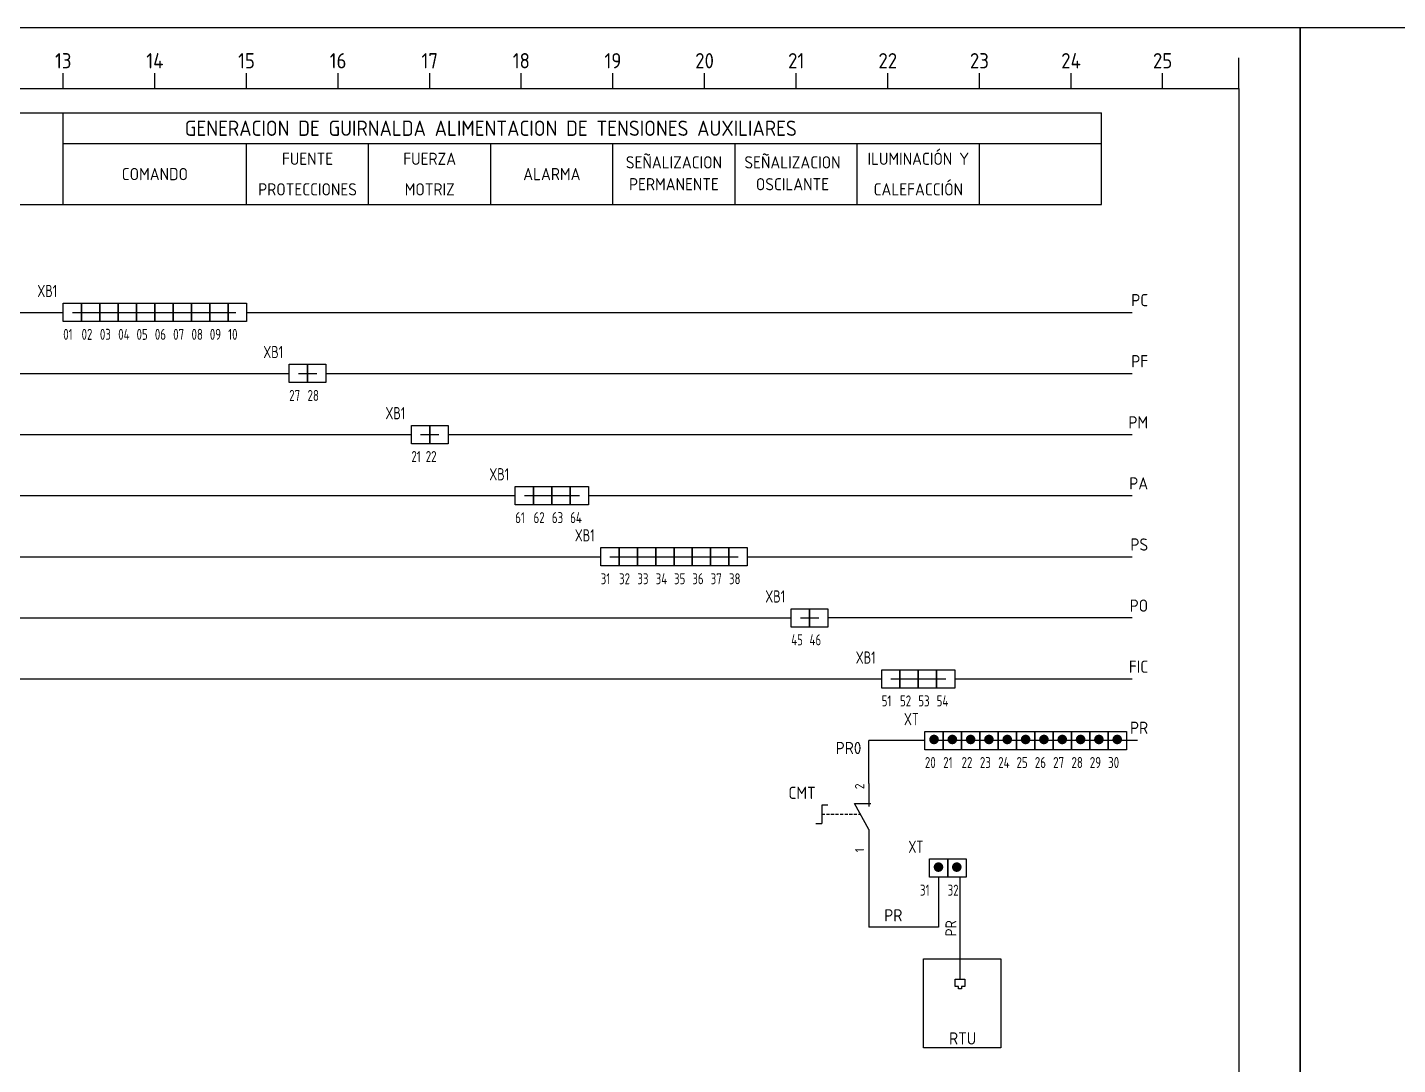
# Model space of a CAD drawing. Header units: millimetres. Extents: x 2272 to 7312, y -3839 to -3184.
# Drawn here: x 3743.1 to 3967.5, y -3365.3 to -3195.6 of the extents above; entities that cross this region are included whole.
import ezdxf
from ezdxf.enums import TextEntityAlignment as Align

# ---------------------------------------------------------------- set-up
doc = ezdxf.new("R2010")
doc.units = ezdxf.units.MM
doc.linetypes.add('DASHED', pattern=[0.75, 0.5, -0.25])
for name, color, linetype in [('CABLES', 3, 'Continuous'), ('COTAS', 3, 'Continuous'), ('SYMS', 7, 'Continuous'), ('TERMS', 7, 'Continuous'), ('TEXTO', 3, 'Continuous'), ('TEXTOS', 3, 'Continuous')]:
    doc.layers.add(name, color=color, linetype=linetype)
doc.styles.add('ROMANS', font='isocp3.shx')
doc.styles.add('style1', font='arial.ttf', dxfattribs={"height": 1})
doc.styles.add('style2', font='romab___.ttf', dxfattribs={"height": 1})
doc.styles.add('WD_IEC', font='ISOCP2.shx', dxfattribs={"width": 0.9, "height": 4})

# ---------------------------------------------------------------- blocks, each defined once
blk = doc.blocks.new('BORNERA AMPEROMETRICA')
blk.add_lwpolyline([(-1.5, 3), (1.5, 3), (1.5, 0), (-1.5, 0)], close=True)
at = {"style": 'ROMANS', "width": 0.8}
blk.add_attdef('XA', text='', height=2, dxfattribs=at).set_placement((-2.5, 4), align=Align.RIGHT)
at = {"layer": 'TEXTO', "style": 'ROMANS'}
blk.add_attdef('BORNE', (2.5, 4), '', height=2, dxfattribs=at)
blk = doc.blocks.new('A3-Funcional')
at = {"color": 1, "linetype": 'Continuous'}
for p, q in [((25, 287), (410, 287)), ((410, 287), (410, 10))]:
    blk.add_line(p, q, dxfattribs=at)
at = {"color": 11}
blk.add_lwpolyline([(0, 0), (0, 297), (420, 297), (420, 0)], close=True, dxfattribs=at)
at = {"layer": 'TEXTOS', "color": 3}
for p, q in [((410, 287), (410, 292)), ((217.5, 287), (217.5, 289.5)), ((232.5, 287), (232.5, 289.5)), ((247.5, 287), (247.5, 289.5)), ((262.5, 287), (262.5, 289.5)), ((277.5, 287), (277.5, 289.5)), ((292.5, 287), (292.5, 289.5)), ((307.5, 287), (307.5, 289.5)), ((322.5, 287), (322.5, 289.5)), ((337.5, 287), (337.5, 289.5)), ((352.5, 287), (352.5, 289.5)), ((367.5, 287), (367.5, 289.5)), ((382.5, 287), (382.5, 289.5)), ((397.5, 287), (397.5, 289.5))]:
    blk.add_line(p, q, dxfattribs=at)
at = {"layer": 'TEXTOS', "color": 3, "style": 'ROMANS'}
for s, p in [('13', (217.5, 290.3)), ('14', (232.5, 290.3)), ('15', (247.5, 290.3)), ('16', (262.5, 290.3)), ('17', (277.5, 290.3)), ('18', (292.5, 290.3)), ('19', (307.5, 290.3)), ('20', (322.5, 290.3)), ('21', (337.5, 290.3)), ('22', (352.5, 290.3)), ('23', (367.5, 290.3)), ('24', (382.5, 290.3)), ('25', (397.5, 290.3))]:
    blk.add_text(s, height=2.5, dxfattribs=at).set_placement(p, align=Align.CENTER)
at = {"layer": 'TEXTOS', "color": 7, "linetype": 'Continuous', "style": 'style2', "width": 0.8}
blk.add_attdef('CLIENTE', (295.02, 31.81), '', height=3.5, dxfattribs=at)
at = {"layer": 'TEXTOS', "color": 7, "style": 'style2'}
blk.add_attdef('NºOBRA', text='', height=4, dxfattribs=at).set_placement((380.19, 28), align=Align.CENTER)
at = {"layer": 'TEXTOS', "style": 'ROMANS'}
for tag, p in [('04/01/01', (204.48, 27.37)), ('NAMEDIB', (224.48, 27.33)), ('FECHREV', (204.48, 20.11)), ('NAMEREV', (224.48, 20.1)), ('FECHAPR', (204.48, 12.61)), ('NAMEAPR', (224.48, 12.6))]:
    blk.add_attdef(tag, text='', height=2, dxfattribs=at).set_placement(p, align=Align.CENTER)
at = {"layer": 'TEXTOS', "color": 7, "style": 'style1'}
blk.add_attdef('OBRA', (295.02, 26.8), '', height=2.5, dxfattribs=at)
at = {"layer": 'TEXTOS', "color": 7, "linetype": 'Continuous', "style": 'style1'}
for tag, p in [('0/0', (403.7, 28)), ('1088-01MP01', (379.98, 18.5)), ('REVCLIENTE', (403.7, 18.5)), ('1088-01MP01', (379.98, 11.43)), ('REV', (403.7, 11.19))]:
    blk.add_attdef(tag, text='', height=2.5, dxfattribs=at).set_placement(p, align=Align.CENTER)
at = {"layer": 'TEXTOS', "color": 7, "style": 'style1', "width": 0.85}
for tag, p in [('DESCRIPCION1', (332.01, 20.37)), ('DESCRIPCION2', (332.01, 16.29)), ('DESCRIPCION3', (332.01, 12.18))]:
    blk.add_attdef(tag, text='', height=2.5, dxfattribs=at).set_placement(p, align=Align.CENTER)
blk = doc.blocks.new('VSW21')
for p, q in [((0, 7.5), (0, 2.5)), ((0, -2.5), (-3.125, 3.125)), ((0, -2.5), (0, -7.5))]:
    blk.add_line(p, q)
at = {"style": 'WD_IEC'}
for tag, p in [('INST', (-5.25, 7.75)), ('LOC', (-5.25, 4.25)), ('TAG2', (-5.25, 0.75)), ('XREF', (-5.25, -3.75)), ('DESC1', (-5.25, -7.6)), ('DESC2', (-5.25, -11.1)), ('DESC3', (-5.25, -14.6)), ('WDTAGALT', (-5, -18))]:
    blk.add_attdef(tag, text='', height=2.5, dxfattribs=at).set_placement(p, align=Align.RIGHT)
blk.add_attdef('TERM01', text='', height=2, rotation=90, dxfattribs=at).set_placement((-1, 7.5), align=Align.RIGHT)
at = {"style": 'WD_IEC', "flags": 1}
for tag, p, height in [('X2TERM01', (0, 7.5), 0.32), ('X4LINK', (-2, 0), 0.32), ('X1LINK', (-0.5, 0), 0.32), ('CONTACT', (4, -3.5), 1), ('FAMILY', (4, -5), 1), ('COMMON', (5.25, -4.75), 1), ('X8TERM02', (0, -7.5), 0.32)]:
    blk.add_attdef(tag, p, '', height=height, dxfattribs=at)
at = {"style": 'WD_IEC'}
blk.add_attdef('TERM02', (-1, -7.5), '', height=2, rotation=90, dxfattribs=at)

msp = doc.modelspace()

# ---------------------------------------------------------------- hatches: boundary and pattern name
h = msp.add_hatch(color=5)
h.dxf.hatch_style = 1
h.set_gradient(color1=(0, 0, 255), one_color=1, tint=1)
edge = h.paths.add_edge_path()
edge.add_arc((3891.57, -3312.1), 0.793, 0, 360)
h = msp.add_hatch(color=5)
h.dxf.hatch_style = 1
h.set_gradient(color1=(0, 0, 255), one_color=1, tint=1)
edge = h.paths.add_edge_path()
edge.add_arc((3894.57, -3312.1), 0.793, 0, 360)
h = msp.add_hatch(color=5)
h.dxf.hatch_style = 1
h.set_gradient(color1=(0, 0, 255), one_color=1, tint=1)
edge = h.paths.add_edge_path()
edge.add_arc((3897.57, -3312.1), 0.793, 0, 360)
h = msp.add_hatch(color=5)
h.dxf.hatch_style = 1
h.set_gradient(color1=(0, 0, 255), one_color=1, tint=1)
edge = h.paths.add_edge_path()
edge.add_arc((3900.57, -3312.1), 0.793, 0, 360)
h = msp.add_hatch(color=5)
h.dxf.hatch_style = 1
h.set_gradient(color1=(0, 0, 255), one_color=1, tint=1)
edge = h.paths.add_edge_path()
edge.add_arc((3903.57, -3312.1), 0.793, 0, 360)
h = msp.add_hatch(color=5)
h.dxf.hatch_style = 1
h.set_gradient(color1=(0, 0, 255), one_color=1, tint=1)
edge = h.paths.add_edge_path()
edge.add_arc((3906.57, -3312.1), 0.793, 0, 360)
h = msp.add_hatch(color=5)
h.dxf.hatch_style = 1
h.set_gradient(color1=(0, 0, 255), one_color=1, tint=1)
edge = h.paths.add_edge_path()
edge.add_arc((3909.57, -3312.1), 0.793, 0, 360)
h = msp.add_hatch(color=5)
h.dxf.hatch_style = 1
h.set_gradient(color1=(0, 0, 255), one_color=1, tint=1)
edge = h.paths.add_edge_path()
edge.add_arc((3912.57, -3312.1), 0.793, 0, 360)
h = msp.add_hatch(color=5)
h.dxf.hatch_style = 1
h.set_gradient(color1=(0, 0, 255), one_color=1, tint=1)
edge = h.paths.add_edge_path()
edge.add_arc((3915.57, -3312.1), 0.793, 0, 360)
h = msp.add_hatch(color=5)
h.dxf.hatch_style = 1
h.set_gradient(color1=(0, 0, 255), one_color=1, tint=1)
edge = h.paths.add_edge_path()
edge.add_arc((3918.57, -3312.1), 0.793, 0, 360)
h = msp.add_hatch(color=5)
h.dxf.hatch_style = 1
h.set_gradient(color1=(0, 0, 255), one_color=1, tint=1)
edge = h.paths.add_edge_path()
edge.add_arc((3921.57, -3312.1), 0.793, 0, 360)
h = msp.add_hatch(color=5)
h.dxf.hatch_style = 1
h.set_gradient(color1=(0, 0, 255), one_color=1, tint=1)
edge = h.paths.add_edge_path()
edge.add_arc((3892.3, -3332.99), 0.793, 0, 360)
h = msp.add_hatch(color=5)
h.dxf.hatch_style = 1
h.set_gradient(color1=(0, 0, 255), one_color=1, tint=1)
edge = h.paths.add_edge_path()
edge.add_arc((3895.3, -3332.99), 0.793, 0, 360)

# ---------------------------------------------------------------- linework, layer by layer
for p, q in [((3613.74, -3242.19), (3749, -3242.19)), ((3750.5, -3242.19), (3777.26, -3242.19)), ((3779, -3242.19), (3924, -3242.19)), ((3633.74, -3252.19), (3786, -3252.19)), ((3787.5, -3252.19), (3790.5, -3252.19)), ((3792, -3252.19), (3924, -3252.19)), ((3653.74, -3262.19), (3806, -3262.19)), ((3807.5, -3262.19), (3810.5, -3262.19)), ((3812, -3262.19), (3924, -3262.19)), ((3673.74, -3272.19), (3823, -3272.19)), ((3824.5, -3272.19), (3833.5, -3272.19)), ((3835, -3272.19), (3924, -3272.19)), ((3693.74, -3282.19), (3837, -3282.19)), ((3838.5, -3282.19), (3859.5, -3282.19)), ((3861, -3282.19), (3924, -3282.19)), ((3714.43, -3292.19), (3868.19, -3292.19)), ((3869.69, -3292.19), (3872.69, -3292.19)), ((3924, -3292.19), (3874.19, -3292.19)), ((3733.74, -3302.19), (3883, -3302.19)), ((3884.5, -3302.19), (3893.5, -3302.19)), ((3895, -3302.19), (3924, -3302.19)), ((3890.08, -3312.27), (3880.89, -3312.27)), ((3880.89, -3319.31), (3880.89, -3312.27)), ((3891.71, -3312.19), (3924.9, -3312.19)), ((3874.2, -3322.83), (3873.2, -3322.83)), ((3873.2, -3322.83), (3873.2, -3325.83)), ((3878.55, -3322.59), (3881.24, -3322.59)), ((3872.2, -3325.83), (3873.2, -3325.83)), ((3880.89, -3330.56), (3880.89, -3342.84)), ((3892.31, -3334.66), (3892.31, -3342.84)), ((3892.31, -3342.84), (3880.89, -3342.84))]:
    msp.add_line(p, q)
at = {"color": 4, "linetype": 'DASHED'}
msp.add_line((3873.2, -3324.33), (3879.51, -3324.33), dxfattribs=at)
at = {"color": 1}
msp.add_line((3895.82, -3334.66), (3895.82, -3351.32), dxfattribs=at)
msp.add_lwpolyline([(3889.86, -3347.99), (3902.49, -3347.99), (3902.49, -3362.56), (3889.86, -3362.56)], close=True)
for points in [[(3895.59, -3352.54), (3895.05, -3352.54), (3895.05, -3351.32), (3896.59, -3351.32), (3896.59, -3352.54), (3896.05, -3352.54)], [(3896.05, -3352.54), (3896.05, -3352.9), (3895.59, -3352.9), (3895.59, -3352.54)]]:
    msp.add_lwpolyline(points)
at = {"layer": 'COTAS'}
for p, q in [((3749, -3224.56), (3749, -3209.56)), ((3919, -3224.56), (3919, -3209.56)), ((3779, -3224.56), (3779, -3214.56)), ((3799, -3224.56), (3799, -3214.56)), ((3819, -3224.56), (3819, -3214.56)), ((3839, -3224.56), (3839, -3214.56)), ((3859, -3224.56), (3859, -3214.56)), ((3879, -3224.56), (3879, -3214.56)), ((3899, -3224.56), (3899, -3214.56))]:
    msp.add_line(p, q, dxfattribs=at)
at = {"layer": 'TEXTO'}
for p, q in [((3569, -3209.56), (3919, -3209.56)), ((3749, -3214.56), (3919, -3214.56)), ((3569, -3224.56), (3919, -3224.56))]:
    msp.add_line(p, q, dxfattribs=at)

# ---------------------------------------------------------------- block references
for name, p in [('A3-Funcional', (3531.5, -3492.56)), ('A3-Funcional', (3951.5, -3492.56)), ('BORNERA AMPEROMETRICA', (3810.5, -3263.69))]:
    msp.add_blockref(name, p)
ref = msp.add_blockref('BORNERA AMPEROMETRICA', (3750.5, -3243.69))
ref.add_attrib('XA', 'XB1', dxfattribs={"height": 2, "style": 'ROMANS', "width": 0.8}).set_placement((3748, -3239.69), align=Align.RIGHT)
ref.add_attrib('BORNE', '01', (3749, -3246.69), dxfattribs={"layer": 'TEXTO', "height": 1.8, "style": 'ROMANS', "width": 0.8})
ref = msp.add_blockref('BORNERA AMPEROMETRICA', (3753.5, -3243.69))
ref.add_attrib('BORNE', '02', (3752, -3246.69), dxfattribs={"layer": 'TEXTO', "height": 1.8, "style": 'ROMANS', "width": 0.8})
ref = msp.add_blockref('BORNERA AMPEROMETRICA', (3756.5, -3243.69))
ref.add_attrib('BORNE', '03', (3755, -3246.69), dxfattribs={"layer": 'TEXTO', "height": 1.8, "style": 'ROMANS', "width": 0.8})
ref = msp.add_blockref('BORNERA AMPEROMETRICA', (3759.5, -3243.69))
ref.add_attrib('BORNE', '04', (3758, -3246.69), dxfattribs={"layer": 'TEXTO', "height": 1.8, "style": 'ROMANS', "width": 0.8})
ref = msp.add_blockref('BORNERA AMPEROMETRICA', (3762.5, -3243.69))
ref.add_attrib('BORNE', '05', (3761, -3246.69), dxfattribs={"layer": 'TEXTO', "height": 1.8, "style": 'ROMANS', "width": 0.8})
ref = msp.add_blockref('BORNERA AMPEROMETRICA', (3765.5, -3243.69))
ref.add_attrib('BORNE', '06', (3764, -3246.69), dxfattribs={"layer": 'TEXTO', "height": 1.8, "style": 'ROMANS', "width": 0.8})
ref = msp.add_blockref('BORNERA AMPEROMETRICA', (3768.5, -3243.69))
ref.add_attrib('BORNE', '07', (3767, -3246.69), dxfattribs={"layer": 'TEXTO', "height": 1.8, "style": 'ROMANS', "width": 0.8})
ref = msp.add_blockref('BORNERA AMPEROMETRICA', (3771.5, -3243.69))
ref.add_attrib('BORNE', '08', (3770, -3246.69), dxfattribs={"layer": 'TEXTO', "height": 1.8, "style": 'ROMANS', "width": 0.8})
ref = msp.add_blockref('BORNERA AMPEROMETRICA', (3774.5, -3243.69))
ref.add_attrib('BORNE', '09', (3773, -3246.69), dxfattribs={"layer": 'TEXTO', "height": 1.8, "style": 'ROMANS', "width": 0.8})
ref = msp.add_blockref('BORNERA AMPEROMETRICA', (3777.5, -3243.69))
ref.add_attrib('BORNE', '10', (3776, -3246.69), dxfattribs={"layer": 'TEXTO', "height": 1.8, "style": 'ROMANS', "width": 0.8})
ref = msp.add_blockref('BORNERA AMPEROMETRICA', (3787.5, -3253.69))
ref.add_attrib('XA', 'XB1', dxfattribs={"height": 2, "style": 'ROMANS', "width": 0.8}).set_placement((3785, -3249.69), align=Align.RIGHT)
ref.add_attrib('BORNE', '27', (3786, -3256.69), dxfattribs={"layer": 'TEXTO', "height": 1.8, "style": 'ROMANS', "width": 0.8})
ref = msp.add_blockref('BORNERA AMPEROMETRICA', (3790.5, -3253.69))
ref.add_attrib('BORNE', '28', (3789, -3256.69), dxfattribs={"layer": 'TEXTO', "height": 1.8, "style": 'ROMANS', "width": 0.8})
ref = msp.add_blockref('BORNERA AMPEROMETRICA', (3807.5, -3263.69))
ref.add_attrib('XA', 'XB1', dxfattribs={"height": 2, "style": 'ROMANS', "width": 0.8}).set_placement((3805, -3259.69), align=Align.RIGHT)
ref.add_attrib('BORNE', '21 22', (3806, -3266.69), dxfattribs={"layer": 'TEXTO', "height": 1.8, "style": 'ROMANS', "width": 0.8})
ref = msp.add_blockref('BORNERA AMPEROMETRICA', (3824.5, -3273.69))
ref.add_attrib('XA', 'XB1', dxfattribs={"height": 2, "style": 'ROMANS', "width": 0.8}).set_placement((3822, -3269.69), align=Align.RIGHT)
ref.add_attrib('BORNE', '61', (3823, -3276.69), dxfattribs={"layer": 'TEXTO', "height": 1.8, "style": 'ROMANS', "width": 0.8})
ref = msp.add_blockref('BORNERA AMPEROMETRICA', (3827.5, -3273.69))
ref.add_attrib('BORNE', '62', (3826, -3276.69), dxfattribs={"layer": 'TEXTO', "height": 1.8, "style": 'ROMANS', "width": 0.8})
ref = msp.add_blockref('BORNERA AMPEROMETRICA', (3830.5, -3273.69))
ref.add_attrib('BORNE', '63', (3829, -3276.69), dxfattribs={"layer": 'TEXTO', "height": 1.8, "style": 'ROMANS', "width": 0.8})
ref = msp.add_blockref('BORNERA AMPEROMETRICA', (3833.5, -3273.69))
ref.add_attrib('BORNE', '64', (3832, -3276.69), dxfattribs={"layer": 'TEXTO', "height": 1.8, "style": 'ROMANS', "width": 0.8})
ref = msp.add_blockref('BORNERA AMPEROMETRICA', (3838.5, -3283.69))
ref.add_attrib('XA', 'XB1', dxfattribs={"height": 2, "style": 'ROMANS', "width": 0.8}).set_placement((3836, -3279.69), align=Align.RIGHT)
ref.add_attrib('BORNE', '31', (3837, -3286.69), dxfattribs={"layer": 'TEXTO', "height": 1.8, "style": 'ROMANS', "width": 0.8})
ref = msp.add_blockref('BORNERA AMPEROMETRICA', (3841.5, -3283.69))
ref.add_attrib('BORNE', '32', (3840, -3286.69), dxfattribs={"layer": 'TEXTO', "height": 1.8, "style": 'ROMANS', "width": 0.8})
ref = msp.add_blockref('BORNERA AMPEROMETRICA', (3844.5, -3283.69))
ref.add_attrib('BORNE', '33', (3843, -3286.69), dxfattribs={"layer": 'TEXTO', "height": 1.8, "style": 'ROMANS', "width": 0.8})
ref = msp.add_blockref('BORNERA AMPEROMETRICA', (3847.5, -3283.69))
ref.add_attrib('BORNE', '34', (3846, -3286.69), dxfattribs={"layer": 'TEXTO', "height": 1.8, "style": 'ROMANS', "width": 0.8})
ref = msp.add_blockref('BORNERA AMPEROMETRICA', (3850.5, -3283.69))
ref.add_attrib('BORNE', '35', (3849, -3286.69), dxfattribs={"layer": 'TEXTO', "height": 1.8, "style": 'ROMANS', "width": 0.8})
ref = msp.add_blockref('BORNERA AMPEROMETRICA', (3853.5, -3283.69))
ref.add_attrib('BORNE', '36', (3852, -3286.69), dxfattribs={"layer": 'TEXTO', "height": 1.8, "style": 'ROMANS', "width": 0.8})
ref = msp.add_blockref('BORNERA AMPEROMETRICA', (3856.5, -3283.69))
ref.add_attrib('BORNE', '37', (3855, -3286.69), dxfattribs={"layer": 'TEXTO', "height": 1.8, "style": 'ROMANS', "width": 0.8})
ref = msp.add_blockref('BORNERA AMPEROMETRICA', (3859.5, -3283.69))
ref.add_attrib('BORNE', '38', (3858, -3286.69), dxfattribs={"layer": 'TEXTO', "height": 1.8, "style": 'ROMANS', "width": 0.8})
ref = msp.add_blockref('BORNERA AMPEROMETRICA', (3869.69, -3293.69))
ref.add_attrib('XA', 'XB1', dxfattribs={"height": 2, "style": 'ROMANS', "width": 0.8}).set_placement((3867.19, -3289.69), align=Align.RIGHT)
ref.add_attrib('BORNE', '45', (3868.19, -3296.69), dxfattribs={"layer": 'TEXTO', "height": 1.8, "style": 'ROMANS', "width": 0.8})
ref = msp.add_blockref('BORNERA AMPEROMETRICA', (3872.69, -3293.69))
ref.add_attrib('BORNE', '46', (3871.19, -3296.69), dxfattribs={"layer": 'TEXTO', "height": 1.8, "style": 'ROMANS', "width": 0.8})
ref = msp.add_blockref('BORNERA AMPEROMETRICA', (3884.5, -3303.69))
ref.add_attrib('XA', 'XB1', dxfattribs={"height": 2, "style": 'ROMANS', "width": 0.8}).set_placement((3882, -3299.69), align=Align.RIGHT)
ref.add_attrib('BORNE', '51', (3883, -3306.69), dxfattribs={"layer": 'TEXTO', "height": 1.8, "style": 'ROMANS', "width": 0.8})
ref = msp.add_blockref('BORNERA AMPEROMETRICA', (3887.5, -3303.69))
ref.add_attrib('BORNE', '52', (3886, -3306.69), dxfattribs={"layer": 'TEXTO', "height": 1.8, "style": 'ROMANS', "width": 0.8})
ref = msp.add_blockref('BORNERA AMPEROMETRICA', (3890.5, -3303.69))
ref.add_attrib('BORNE', '53', (3889, -3306.69), dxfattribs={"layer": 'TEXTO', "height": 1.8, "style": 'ROMANS', "width": 0.8})
ref = msp.add_blockref('BORNERA AMPEROMETRICA', (3893.5, -3303.69))
ref.add_attrib('BORNE', '54', (3892, -3306.69), dxfattribs={"layer": 'TEXTO', "height": 1.8, "style": 'ROMANS', "width": 0.8})
ref = msp.add_blockref('BORNERA AMPEROMETRICA', (3891.58, -3313.77))
ref.add_attrib('XA', 'XT', dxfattribs={"height": 2, "style": 'ROMANS', "width": 0.8}).set_placement((3889.08, -3309.77), align=Align.RIGHT)
ref.add_attrib('BORNE', '20', (3890.08, -3316.77), dxfattribs={"layer": 'TEXTO', "height": 1.8, "style": 'ROMANS', "width": 0.8})
ref = msp.add_blockref('BORNERA AMPEROMETRICA', (3894.58, -3313.77))
ref.add_attrib('BORNE', '21', (3893.08, -3316.77), dxfattribs={"layer": 'TEXTO', "height": 1.8, "style": 'ROMANS', "width": 0.8})
ref = msp.add_blockref('BORNERA AMPEROMETRICA', (3897.58, -3313.77))
ref.add_attrib('BORNE', '22', (3896.08, -3316.77), dxfattribs={"layer": 'TEXTO', "height": 1.8, "style": 'ROMANS', "width": 0.8})
ref = msp.add_blockref('BORNERA AMPEROMETRICA', (3900.58, -3313.77))
ref.add_attrib('BORNE', '23', (3899.08, -3316.77), dxfattribs={"layer": 'TEXTO', "height": 1.8, "style": 'ROMANS', "width": 0.8})
ref = msp.add_blockref('BORNERA AMPEROMETRICA', (3903.58, -3313.77))
ref.add_attrib('BORNE', '24', (3902.08, -3316.77), dxfattribs={"layer": 'TEXTO', "height": 1.8, "style": 'ROMANS', "width": 0.8})
ref = msp.add_blockref('BORNERA AMPEROMETRICA', (3906.58, -3313.77))
ref.add_attrib('BORNE', '25', (3905.08, -3316.77), dxfattribs={"layer": 'TEXTO', "height": 1.8, "style": 'ROMANS', "width": 0.8})
ref = msp.add_blockref('BORNERA AMPEROMETRICA', (3909.58, -3313.77))
ref.add_attrib('BORNE', '26', (3908.08, -3316.77), dxfattribs={"layer": 'TEXTO', "height": 1.8, "style": 'ROMANS', "width": 0.8})
ref = msp.add_blockref('BORNERA AMPEROMETRICA', (3912.58, -3313.77))
ref.add_attrib('BORNE', '27', (3911.08, -3316.77), dxfattribs={"layer": 'TEXTO', "height": 1.8, "style": 'ROMANS', "width": 0.8})
ref = msp.add_blockref('BORNERA AMPEROMETRICA', (3915.58, -3313.77))
ref.add_attrib('BORNE', '28', (3914.08, -3316.77), dxfattribs={"layer": 'TEXTO', "height": 1.8, "style": 'ROMANS', "width": 0.8})
ref = msp.add_blockref('BORNERA AMPEROMETRICA', (3918.58, -3313.77))
ref.add_attrib('BORNE', '29', (3917.08, -3316.77), dxfattribs={"layer": 'TEXTO', "height": 1.8, "style": 'ROMANS', "width": 0.8})
ref = msp.add_blockref('BORNERA AMPEROMETRICA', (3921.58, -3313.77))
ref.add_attrib('BORNE', '30', (3920.08, -3316.77), dxfattribs={"layer": 'TEXTO', "height": 1.8, "style": 'ROMANS', "width": 0.8})
ref = msp.add_blockref('BORNERA AMPEROMETRICA', (3892.31, -3334.66))
ref.add_attrib('XA', 'XT', dxfattribs={"height": 2, "style": 'ROMANS', "width": 0.8}).set_placement((3889.81, -3330.66), align=Align.RIGHT)
ref.add_attrib('BORNE', '31', (3889.27, -3337.66), dxfattribs={"layer": 'TEXTO', "height": 1.8, "style": 'ROMANS', "width": 0.8})
ref = msp.add_blockref('BORNERA AMPEROMETRICA', (3895.31, -3334.66))
ref.add_attrib('BORNE', '32', (3893.81, -3337.66), dxfattribs={"layer": 'TEXTO', "height": 1.8, "style": 'ROMANS', "width": 0.8})
at = {"layer": 'SYMS'}
ref = msp.add_blockref('VSW21', (3880.89, -3324.94), dxfattribs=dict(at, xscale=0.75, yscale=0.75, zscale=0.75))
ref.add_attrib('TERM02', '1', (3880.14, -3330.56), dxfattribs={"layer": 'TERMS', "height": 1.5, "rotation": 90, "style": 'WD_IEC'})
ref.add_attrib('TERM01', '2', dxfattribs={"layer": 'TERMS', "height": 1.5, "rotation": 90, "style": 'WD_IEC'}).set_placement((3880.14, -3319.31), align=Align.RIGHT)

# ---------------------------------------------------------------- texts
at = {"style": 'ROMANS'}
msp.add_attdef('CMT', text='SLR', height=2, dxfattribs=at).set_placement((3872.2, -3321.83), align=Align.RIGHT)
at = {"layer": 'CABLES', "char_height": 2, "attachment_point": 9, "style": 'ROMANS'}
for s, insert in [('PC', (3926.63, -3241.19)), ('PF', (3926.63, -3251.19)), ('PM', (3926.63, -3261.19)), ('PA', (3926.63, -3271.19)), ('PS', (3926.63, -3281.19)), ('PO', (3926.63, -3291.19)), ('FIC', (3926.63, -3301.19)), ('PR', (3926.63, -3311.19)), ('PR0', (3879.67, -3314.49)), ('PR', (3886.39, -3341.88))]:
    msp.add_mtext_dynamic_manual_height_columns(s, width=5.5849, gutter_width=10, heights=[0], dxfattribs=dict(at, insert=insert))
at = {"layer": 'CABLES', "insert": (3895.24, -3344.35), "char_height": 1.8, "attachment_point": 7, "rotation": 90, "style": 'ROMANS'}
msp.add_mtext_dynamic_manual_height_columns('PR', width=6.7539, gutter_width=9, heights=[0], dxfattribs=at)
at = {"layer": 'TEXTO', "style": 'ROMANS'}
for s, height, p in [('GENERACION DE GUIRNALDA ALIMENTACION DE TENSIONES AUXILIARES', 2.5, (3819, -3212.06)), ('FUENTE', 2, (3789, -3217.06)), ('FUERZA', 2, (3809, -3217.06)), ('SEÑALIZACION', 2, (3848.99, -3217.64)), ('SEÑALIZACION', 2, (3868.4, -3217.64)), ('ILUMINACIÓN Y', 2, (3889, -3217.06)), ('COMANDO', 2, (3764, -3219.56)), ('ALARMA', 2, (3829, -3219.56)), ('PROTECCIONES', 2, (3789, -3222.06)), ('MOTRIZ', 2, (3809, -3222.06)), ('PERMANENTE', 2, (3848.99, -3221.22)), ('OSCILANTE', 2, (3868.4, -3221.22)), ('CALEFACCIÓN', 2, (3889, -3222.06)), ('RTU', 2, (3896.26, -3361.03))]:
    msp.add_text(s, height=height, dxfattribs=at).set_placement(p, align=Align.MIDDLE_CENTER)

doc.saveas('drawing.dxf')
